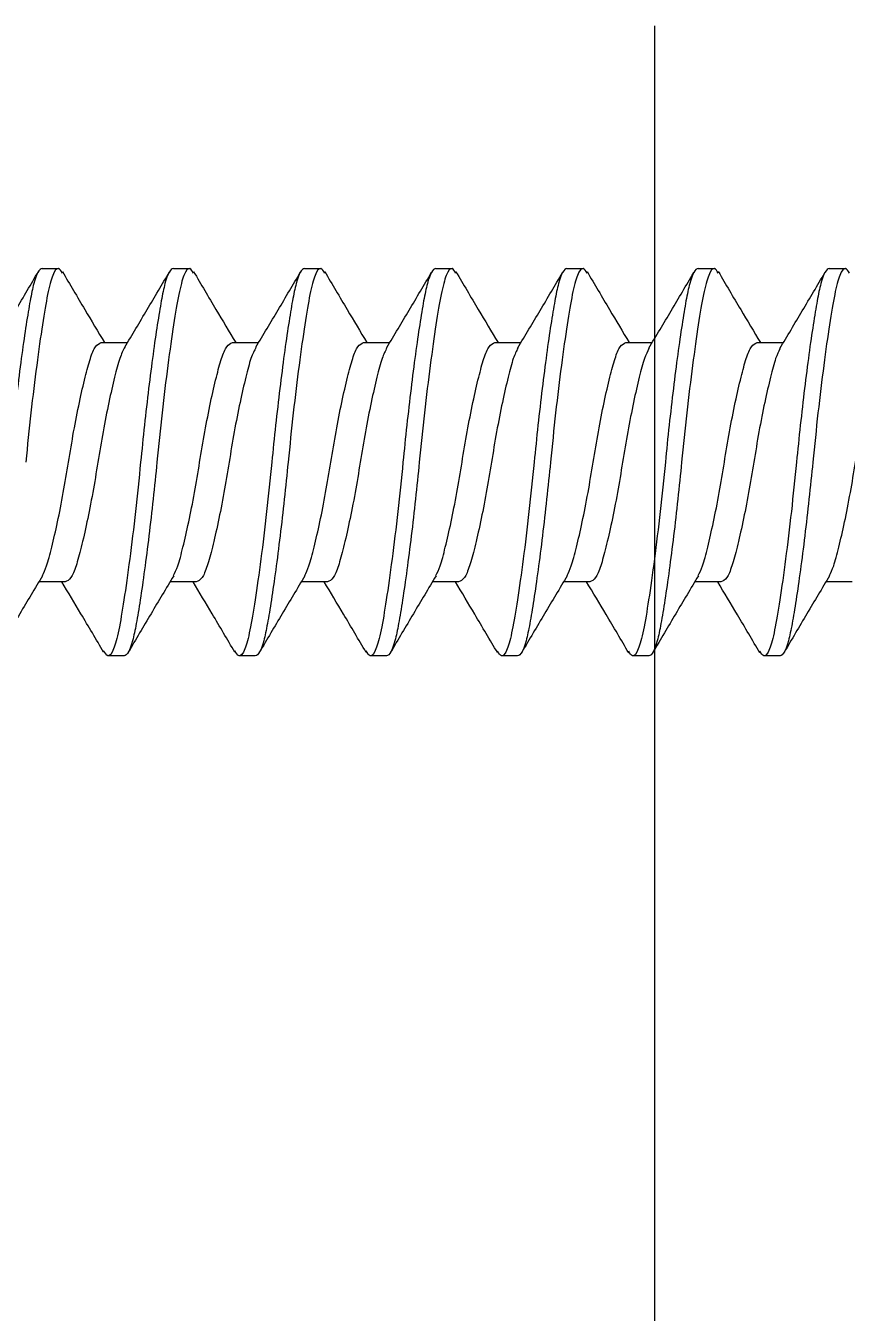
# Model space of a CAD drawing. Header units: inches. Extents: x -154 to 13, y 2 to 55.
# Drawn here: x -127.236 to -126.888, y 31.036 to 31.581 of the extents above; entities that cross this region are included whole.
import ezdxf

# ---------------------------------------------------------------- set-up
doc = ezdxf.new("R2010")
doc.units = ezdxf.units.IN
doc.header["$LTSCALE"] = 2
doc.header["$MEASUREMENT"] = 0
doc.layers.get('0').update_dxf_attribs({"linetype": 'CONTINUOUS'})
doc.layers.add('pattern', color=9, linetype='CONTINUOUS')

# ---------------------------------------------------------------- blocks, each defined once
blk = doc.blocks.new('A$C7F5B17E5')
at = {"color": 7, "lineweight": 30}
for points, knots in [([(0.4789999521456991, 0.164001411650375), (0.4765187427005912, 0.1640014105571339), (0.4740450108477887, 0.1594278144092556), (0.4707454004787905, 0.1471897548683074), (0.4697651073116162, 0.1423488609077168), (0.4676582769024265, 0.1308203457048336), (0.4665306213702252, 0.1240912783147081), (0.4630033697481508, 0.1013022712781577), (0.460457883412289, 0.08255824514462518), (0.4555617716011398, 0.04209299046651438), (0.4532248018149119, 0.02050141101592828), (0.4512199530672092, 1.411650359273153e-06)], [0, 0, 0, 0, 0.2499999999999994, 0.2499999999999994, 0.3749999999999996, 0.3749999999999996, 0.4999999999999998, 0.4999999999999998, 0.7499999999999999, 0.7499999999999999, 1, 1, 1, 1]), ([(0.4960364830775461, 0.1601615781331276), (0.494961667289914, 0.1618815969731742), (0.4922679706484701, 0.1661922974913779), (0.4878912091820666, 0.159901211044982), (0.4835420163958304, 0.143676608153541), (0.4791808198115746, 0.1174507962751505), (0.4742800783727716, 0.08298148676742301), (0.4693783248904424, 0.04270007720587898), (0.4664555336106844, 0.01406493892265814), (0.4650200680484886, 1.411650359273153e-06)], [0, 0, 0, 0, 0.1012185708481814, 0.2536733526709058, 0.4008123405437708, 0.5479514542227322, 0.7004062209616747, 0.8528610115152189, 0.9999999999999999, 0.9999999999999999, 0.9999999999999999, 0.9999999999999999]), ([(0.5901199537784123, 0.164001411650375), (0.5876387441972497, 0.1640014124941587), (0.5851650121406919, 0.1594278177494033), (0.5818654014607887, 0.1471897592380316), (0.5808851081956732, 0.1423488654416047), (0.5787782777513257, 0.1308203506536216), (0.5776506221876616, 0.1240912833538772), (0.5741233704343074, 0.1013022761957387), (0.5715778839600887, 0.08255824942987999), (0.5666817718588106, 0.0420929928381355), (0.5643448019248467, 0.02050141214006374), (0.5623399530672089, 1.411650387694863e-06)], [0, 0, 0, 0, 0.2499999999999995, 0.2499999999999995, 0.3749999999999996, 0.3749999999999996, 0.4999999999999997, 0.4999999999999997, 0.7499999999999998, 0.7499999999999998, 1, 1, 1, 1]), ([(0.607161599350718, 0.16015549153677), (0.6060851355411216, 0.1618786318190786), (0.6033898742851989, 0.1661930483373197), (0.5990114635090151, 0.1599017331484589), (0.5946616539326328, 0.1436764884232247), (0.5903010602308427, 0.1174508227828284), (0.5854002738220174, 0.08298145827974679), (0.5804980768015469, 0.04270009964928079), (0.5775753417739793, 0.01406494274168324), (0.576139904382643, 1.411650387694863e-06)], [0, 0, 0, 0, 0.1013627208081585, 0.2537930321078787, 0.4009085084631538, 0.5480238990701027, 0.7004541952884593, 0.8528846288000329, 1, 1, 1, 1]), ([(0.7012399535643681, 0.164001411650375), (0.6987587440009975, 0.1640014122401823), (0.6962850119711561, 0.1594278173114816), (0.6929854013320664, 0.1471897586650783), (0.6920051080797407, 0.1423488648471363), (0.689898277640026, 0.130820350004754), (0.688770622080483, 0.1240912826931577), (0.6852433703443523, 0.1013022755509638), (0.6826978838882667, 0.08255824886803964), (0.6778017718250453, 0.04209299252717358), (0.6754648019104366, 0.02050141199266875), (0.6734599530672085, 1.411650387694863e-06)], [0, 0, 0, 0, 0.2499999999999999, 0.2499999999999999, 0.3749999999999999, 0.3749999999999999, 0.4999999999999999, 0.4999999999999999, 0.75, 0.75, 1, 1, 1, 1]), ([(0.7182870089538369, 0.1601491299436049), (0.7172087565959657, 0.1618755325969943), (0.7145116938558544, 0.1661938317752316), (0.7101311371311283, 0.1599022973552309), (0.7057819467825368, 0.1436763274078743), (0.7014209725614649, 0.1174508699399865), (0.6965202178239736, 0.08298145723664163), (0.6916182873874845, 0.04270008338555442), (0.6886954000911203, 0.01406494089674482), (0.6872598873817992, 1.411650387694863e-06)], [0, 0, 0, 0, 0.1015133439769065, 0.2539181627269321, 0.4010088748869329, 0.548099659936189, 0.7005044068765025, 0.8529092343544697, 1, 1, 1, 1]), ([(0.812359953350267, 0.164001411650375), (0.8098787438047736, 0.1640014119862059), (0.8074050118016487, 0.1594278168735315), (0.8041054012032873, 0.1471897580921535), (0.8031251079638366, 0.1423488642526962), (0.8010182775287262, 0.1308203493559148), (0.7998906219733044, 0.1240912820324667), (0.7963633702543689, 0.1013022749061889), (0.7938178838164447, 0.08255824830617087), (0.7889217717912516, 0.04209299221621166), (0.7865848018960264, 0.02050141184527376), (0.7845799530672082, 1.411650387694863e-06)], [0, 0, 0, 0, 0.2499999999999999, 0.2499999999999999, 0.3749999999999999, 0.3749999999999999, 0.5, 0.5, 0.75, 0.75, 1, 1, 1, 1]), ([(0.8294125652219293, 0.1601425116867148), (0.828332467161033, 0.1618723109497893), (0.8256335733827314, 0.1661946448544001), (0.8212511234461033, 0.1599028754099123), (0.8169019296006184, 0.1436761749574629), (0.8125409529821468, 0.11745091270204), (0.8076402117698933, 0.08298144456661305), (0.8027382305148762, 0.04270009513309958), (0.7998154681401388, 0.01406494304079331), (0.7983800170459006, 1.411650387694863e-06)], [0, 0, 0, 0, 0.1016702759554669, 0.2540484842569401, 0.4011135138311833, 0.5481786162819552, 0.7005567527862618, 0.85293496981416, 1, 1, 1, 1]), ([(0.9234799531362228, 0.164001411650375), (0.9209987436085498, 0.1640014117322295), (0.9185250116321129, 0.1594278164355813), (0.9152254010745366, 0.1471897575192287), (0.9142451078479326, 0.1423488636582277), (0.9121382774174265, 0.1308203487070472), (0.9110106218661258, 0.1240912813717472), (0.9074833701644138, 0.101302274261414), (0.9049378837446227, 0.08255824774433052), (0.9000417717574578, 0.04209299190527815), (0.8977048018816163, 0.02050141169787878), (0.8956999530672078, 1.411650387694863e-06)], [0, 0, 0, 0, 0.2500000000000004, 0.2500000000000004, 0.3750000000000004, 0.3750000000000004, 0.5000000000000004, 0.5000000000000004, 0.7500000000000002, 0.7500000000000002, 1, 1, 1, 1]), ([(0.9405384148199687, 0.1601356000998777), (0.9394563689702125, 0.161868944889207), (0.9367555024984995, 0.1661955016858627), (0.9323711184191552, 0.1599034731482476), (0.9280219094433733, 0.1436760173915985), (0.9236609368608697, 0.1174509566119042), (0.9187601945306767, 0.08298143266823388), (0.9138582135711886, 0.04270009798700869), (0.9109354511581103, 0.01406494398075608), (0.9095000000450568, 1.411650387694863e-06)], [0, 0, 0, 0, 0.1018335442697406, 0.2541840583598992, 0.4012223593746569, 0.5482607332526983, 0.700611175558747, 0.8529616983737524, 1, 1, 1, 1]), ([(1.034599952922122, 0.164001411650375), (1.032118743412298, 0.1640014114782815), (1.029645011462605, 0.1594278159976312), (1.026345400945786, 0.1471897569462755), (1.025365107732, 0.1423488630637593), (1.023258277306127, 0.1308203480581795), (1.022130621758947, 0.1240912807110561), (1.018603370074459, 0.1013022736166675), (1.016057883672801, 0.08255824718246174), (1.011161771723692, 0.04209299159431623), (1.008824801867206, 0.02050141155048379), (1.006819953067208, 1.411650387694863e-06)], [0, 0, 0, 0, 0.2500000000000002, 0.2500000000000002, 0.3750000000000001, 0.3750000000000001, 0.5000000000000001, 0.5000000000000001, 0.75, 0.75, 1, 1, 1, 1]), ([(1.051664411082982, 0.1601284501824836), (1.050580363077245, 0.1618654669876065), (1.04787749988165, 0.1661963810872038), (1.043491357896244, 0.1599040904410316), (1.039141825476037, 0.1436758580839097), (1.034780938665875, 0.1174510018724249), (1.029880172433934, 0.08298142040386836), (1.02497819779262, 0.04270010092868404), (1.022055434559803, 0.01406494494965216), (1.020619983044185, 1.411650387694863e-06)], [0, 0, 0, 0, 0.1020030248527387, 0.254324734936164, 0.4013353438606833, 0.5483459727897282, 0.7006676678025372, 0.8529894433091114, 1, 1, 1, 1]), ([(1.145719952708049, 0.164001411650375), (1.143238743216074, 0.1640014112243051), (1.14076501129307, 0.1594278155597095), (1.137465400817035, 0.1471897563733506), (1.136485107616096, 0.1423488624693192), (1.134378277194827, 0.1308203474093119), (1.133250621651769, 0.1240912800503366), (1.129723369984475, 0.1013022729718926), (1.127177883600979, 0.08255824662059297), (1.122281771689899, 0.04209299128335431), (1.119944801852768, 0.02050141140311723), (1.117939953067207, 1.411650387694863e-06)], [0, 0, 0, 0, 0.2499999999999998, 0.2499999999999998, 0.3749999999999998, 0.3749999999999998, 0.4999999999999998, 0.4999999999999998, 0.75, 0.75, 1, 1, 1, 1]), ([(1.162790700675913, 0.1601210069351424), (1.161704559666305, 0.1618618442133055), (1.158999584417074, 0.1661973049948102), (1.154611353317932, 0.1599047323373242), (1.150261801216459, 0.1436756893048852), (1.145900938801788, 0.1174510472871901), (1.141000092487616, 0.08298141873980569), (1.136098414122728, 0.04270008481414322), (1.133175494768921, 0.01406494315379803), (1.131739966043313, 1.411650387694863e-06)], [0, 0, 0, 0, 0.1021787626594014, 0.2544706640720886, 0.4014525036843746, 0.5484343632972717, 0.7007262496422861, 0.8530181597764592, 1, 1, 1, 1]), ([(0.4377550496829485, 0.09747023151557244), (0.4441018871407323, 0.108068602119161), (0.4568470894722907, 0.1293513872269187), (0.4694543845609189, 0.1507611927523413), (0.4757835170415206, 0.1615093742299365)], [0, 0, 0, 0, 0.4979785563746517, 0.9999999999999999, 0.9999999999999999, 0.9999999999999999, 0.9999999999999999]), ([(0.4960309098085816, 0.1614866044929641), (0.5023543491064686, 0.150745522480932), (0.5142014158392385, 0.130621930020439), (0.5261738007764905, 0.1106247479275311), (0.5317558571109657, 0.1013011755935196)], [0, 0, 0, 0, 0.5337556916415807, 1, 1, 1, 1]), ([(0.5488918991539435, 0.09749646621251884), (0.5552218588445044, 0.1080670521426867), (0.5679280530623885, 0.1292854997144417), (0.5805101795502026, 0.1506582810996377), (0.5868241542906105, 0.1613835906830019)], [0, 0, 0, 0, 0.4981790441753781, 0.9999999999999999, 0.9999999999999999, 0.9999999999999999, 0.9999999999999999]), ([(0.6071560260817535, 0.1614783362551435), (0.6134783626623914, 0.1507388996604249), (0.6253241213456704, 0.1306171024936162), (0.6372944707179329, 0.1106236785138179), (0.6428759867750671, 0.1013011755935196)], [0, 0, 0, 0, 0.5337215411567574, 0.9999999999999999, 0.9999999999999999, 0.9999999999999999, 0.9999999999999999]), ([(0.6599562961285415, 0.09741002554441991), (0.6662729116268622, 0.1079552028933364), (0.6789486770665007, 0.1291165660678786), (0.6915110491306393, 0.1504615070738424), (0.6978133121344001, 0.1611697898195104)], [0, 0, 0, 0, 0.4983222140233209, 0.9999999999999999, 0.9999999999999999, 0.9999999999999999, 0.9999999999999999]), ([(0.7182815823498458, 0.1614697013549033), (0.7246028520395384, 0.150731918334273), (0.7364472442896783, 0.1306121448968867), (0.7484151195578477, 0.1106224905653761), (0.7539958231092214, 0.1013011755935196)], [0, 0, 0, 0, 0.5336930385446831, 0.9999999999999999, 0.9999999999999999, 0.9999999999999999, 0.9999999999999999]), ([(0.7708856146635981, 0.0971062273872434), (0.7772062811963565, 0.1076471138119217), (0.7898916670291101, 0.1288023528397986), (0.8024601692086151, 0.1501654825403165), (0.8087662437299912, 0.1608841414526836)], [0, 0, 0, 0, 0.4982636410195585, 1, 1, 1, 1]), ([(0.8294072852829117, 0.1614606997922152), (0.8357274790628253, 0.15072454888751), (0.8475704106160151, 0.1306068903573276), (0.859535810684406, 0.1106211606085452), (0.8651156594434042, 0.1013011755935196)], [0, 0, 0, 0, 0.5336680155196479, 1, 1, 1, 1]), ([(0.8818272530563149, 0.09681100913097396), (0.8881594167960998, 0.1073615000833712), (0.9008715791198938, 0.1285421831949378), (0.9134572299063279, 0.1499431679584262), (0.9197737346953261, 0.1606839254322523)], [0, 0, 0, 0, 0.4981185402210317, 0.9999999999999999, 0.9999999999999999, 0.9999999999999999, 0.9999999999999999]), ([(0.9405331348809511, 0.1614513132339965), (0.9468523037327827, 0.1507167887607892), (0.9586937864677907, 0.1306013765604206), (0.970656699258825, 0.1106196967751174), (0.976235642442532, 0.1013011755935196)], [0, 0, 0, 0, 0.533646756342341, 0.9999999999999999, 0.9999999999999999, 0.9999999999999999, 0.9999999999999999]), ([(0.9927848779310295, 0.09653312484111609), (0.9991353556599734, 0.1071074405272867), (1.011890229076158, 0.1283458518400238), (1.024502729897449, 0.149803724720087), (1.030835638365403, 0.1605780149890705)], [0, 0, 0, 0, 0.4978863781508226, 1, 1, 1, 1]), ([(1.051659424473911, 0.1614415600133299), (1.057977443032371, 0.150708632806257), (1.069817188934081, 0.1305955024414374), (1.081777615842157, 0.1106180857010912), (1.087355625441688, 0.1013011755935196)], [0, 0, 0, 0, 0.5336278844912323, 1, 1, 1, 1]), ([(1.103794715535912, 0.09633928874698938), (1.110163435660695, 0.1069418672105797), (1.122961200366007, 0.1282474516588508), (1.135600377656829, 0.1497600628376148), (1.141949754765648, 0.1605670701155049)], [0, 0, 0, 0, 0.4976431643699991, 1, 1, 1, 1]), ([(0.4790781989810853, -0.09598545950110804), (0.4802906235328237, -0.09354987510594981), (0.4829709898646115, -0.08816540940743778), (0.4870552834758541, -0.07242546089956647), (0.4919619099181887, -0.05128159529938614), (0.496857652658008, -0.02638479448144437), (0.5012200665722162, -1.179802424644549e-06), (0.5055815718476993, 0.02639819503691854), (0.5104801524024367, 0.05124598840534134), (0.5153781034375129, 0.07256847542204525), (0.5197397980797689, 0.08862317161471367), (0.5241020634418305, 0.09924939783375919), (0.5273474763858417, 0.1006089164250596), (0.5290000222799165, 0.1013011755935196)], [0, 0, 0, 0, 0.07499444660710777, 0.1657938957650741, 0.2599956232977808, 0.3541971804884418, 0.4449966361054546, 0.5357960917224673, 0.6299978291161514, 0.7241993764458162, 0.8149988256037826, 0.9057984495603255, 0.9999999999999999, 0.9999999999999999, 0.9999999999999999, 0.9999999999999999]), ([(0.590197155325427, -0.09598768697536286), (0.5914099828423787, -0.09355149079358682), (0.5940908413929833, -0.08816647332535865), (0.5981754850986931, -0.0724255358445447), (0.6030816774674008, -0.05128155608120721), (0.6079774155717246, -0.0263847693397139), (0.6123402667634252, -1.207217124488125e-06), (0.6167017618611794, 0.02639816659568339), (0.621599931953341, 0.05124601601310985), (0.6264978308141735, 0.07256849549413857), (0.6308601207816196, 0.08862313949570932), (0.6352217764621457, 0.09924940981365182), (0.6384672701191789, 0.1006089200500497), (0.6401198586140993, 0.1013011755935196)], [0, 0, 0, 0, 0.07501329777957055, 0.1658109153578316, 0.2600105624816703, 0.3542102194663063, 0.4450080116689731, 0.5358056357061503, 0.6300052926907864, 0.7242049398146251, 0.8150027255583876, 0.9058003497662099, 1, 1, 1, 1]), ([(0.7013159650047669, -0.09599055610890161), (0.7025291057630056, -0.09355356638921819), (0.7052101511523006, -0.08816781044357924), (0.709295566630459, -0.07242561828324767), (0.714201555823962, -0.05128151492483823), (0.7190977160009595, -0.02638482646456453), (0.7234599491031872, -1.155717470169293e-06), (0.727821785854303, 0.02639816050781008), (0.7327200744958873, 0.05124600550983871), (0.7376180032458706, 0.07256848532007609), (0.7419800650469597, 0.08862314815989691), (0.7463417373703578, 0.09924941200266346), (0.7495873423318358, 0.1006089205732934), (0.7512399882782006, 0.1013011755935196)], [0, 0, 0, 0, 0.07503724456909716, 0.165832577307879, 0.2600297667537672, 0.3542270561562265, 0.4450223112745662, 0.5358176504720897, 0.6300149398745492, 0.7242121293204372, 0.8150074620592191, 0.9058027173481996, 1, 1, 1, 1]), ([(0.8124343346892147, -0.09599405773512615), (0.8136480269306503, -0.09355610545360094), (0.8163296685276009, -0.0881694728079907), (0.820415476421914, -0.07242568228635093), (0.8253218074412985, -0.05128152732113733), (0.8302175692572291, -0.0263847943464981), (0.8345801966509612, -1.190246351256974e-06), (0.8389416968254295, 0.02639817995465421), (0.8438400775193884, 0.05124600225055076), (0.8487379810970594, 0.07256848615797651), (0.8531000493958629, 0.08862314794022552), (0.8574617200172554, 0.09924941205999005), (0.8607073252121609, 0.1006089205926486), (0.8623599712773284, 0.1013011755935196)], [0, 0, 0, 0, 0.07506667969828805, 0.1658591230533257, 0.260053404951212, 0.3542476066161512, 0.4450400564297251, 0.5358324221667906, 0.6300267139248938, 0.7242209057296067, 0.8150133490846444, 0.9058057149923453, 0.9999999999999999, 0.9999999999999999, 0.9999999999999999, 0.9999999999999999]), ([(0.9235525577086889, -0.09599818268746674), (0.9247669091576256, -0.09355909788136785), (0.9274492718859619, -0.08817143998312815), (0.9315353984313788, -0.07242576488935981), (0.9364418074366654, -0.05128150308139823), (0.9413375479662704, -0.02638480058401171), (0.9457001804916274, -1.188590019296498e-06), (0.9500616806854225, 0.02639817944266554), (0.954960056007053, 0.05124600258362477), (0.9598579809553485, 0.0725684853617139), (0.9642199732601568, 0.08862315558046419), (0.968581933781536, 0.09924940381718272), (0.9718273870820155, 0.100608918235352), (0.9734799542764847, 0.1013011755935196)], [0, 0, 0, 0, 0.07510140173578822, 0.1658903615084572, 0.2600811165235163, 0.3542717913086326, 0.445060841612962, 0.5358498078439313, 0.6300405727188382, 0.7242312376440972, 0.8150202814901325, 0.9058093319650906, 1, 1, 1, 1]), ([(1.034670487398216, -0.0960029309659518), (1.03588552533364, -0.09356253990658558), (1.038568561218767, -0.08817369022933974), (1.042655386224737, -0.07242587367296949), (1.047561789129702, -0.05128147344491651), (1.052457531301286, -0.02638480820574785), (1.056820163402278, -1.18658205394695e-06), (1.061181663709249, 0.02639817888207574), (1.066080038999473, 0.05124600273636304), (1.07097796395621, 0.0725684853224351), (1.07533995625883, 0.08862315559075284), (1.079701916780778, 0.09924940381448266), (1.0829473700812, 0.1006089182344425), (1.084599937275641, 0.1013011755935196)], [0, 0, 0, 0, 0.075141298273509, 0.1659263417626357, 0.2601130337539019, 0.354299645518686, 0.445084779535568, 0.5358698294827164, 0.6300565313334051, 0.7242431332387573, 0.8150282607976237, 0.905813394985127, 1, 1, 1, 1]), ([(1.145788123757796, -0.09600831173712265), (1.147003948066526, -0.09356643923671015), (1.149687767010619, -0.08817623307892575), (1.153775373652337, -0.07242599777644898), (1.15868176600236, -0.05128143883079872), (1.163577533935381, -0.02638482005865228), (1.16794007811194, -1.16488486412436e-06), (1.17230191200278, 0.02639814257217665), (1.177199890959457, 0.05124603789830928), (1.182098212141938, 0.072568457940136), (1.186459871381317, 0.0886231674264053), (1.190821917839827, 0.09924940157129925), (1.194067359173658, 0.1006089174776008), (1.195719920274769, 0.1013011755935196)], [0, 0, 0, 0, 0.07518643033732472, 0.1659670436184974, 0.2601491394051907, 0.354331154969317, 0.4451118587738273, 0.5358925625783376, 0.6300745781424638, 0.7242566739291573, 0.8150372872103299, 0.9058179911854533, 1, 1, 1, 1]), ([(0.5489722715587959, 0.09756265794784724), (0.5475281761260931, 0.09469654245653203), (0.5446155847989758, 0.08891588355153601), (0.5403036572632232, 0.07246145872541376), (0.5353983479585622, 0.0512753594477573), (0.5305022110618154, 0.02638994903828973), (0.5261400515757657, 3.352844615278627e-06), (0.5217778986683754, -0.02639513374002433), (0.5168799519449294, -0.05124324866299901), (0.5119818335367086, -0.07256563417776363), (0.5076201829143372, -0.0886203530186691), (0.5032579060218438, -0.09924657330530806), (0.5000124946589324, -0.1006060927100947), (0.4983599495699877, -0.1012983522927726)], [0, 0, 0, 0, 0.08803234718130984, 0.1775521514043962, 0.270425935707987, 0.3632997297335842, 0.452819374526106, 0.5423391851171916, 0.6352129791427887, 0.7280867634463797, 0.817606401870899, 0.9071262126302232, 0.9999999999999999, 0.9999999999999999, 0.9999999999999999, 0.9999999999999999]), ([(0.660043121792171, 0.09745064257519687), (0.6586154231507066, 0.09461499464335077), (0.6557191766557082, 0.08886256542258764), (0.65142394625272, 0.07245926456216978), (0.6465183990113985, 0.0512759595708161), (0.6416224842640759, 0.02638975830630841), (0.6372596895211586, 3.458905396769296e-06), (0.6328981388722354, -0.0263951796735995), (0.6280001376164819, -0.05124326910704724), (0.6231016109865095, -0.07256561232956926), (0.6187399438197474, -0.08862034120336659), (0.6143781276149127, -0.09924658167763312), (0.611132656334803, -0.1006060951178966), (0.6094800792341175, -0.1012983522927726)], [0, 0, 0, 0, 0.08711692857109203, 0.1767264405088807, 0.2696934657306977, 0.3626605006842816, 0.4522701849614729, 0.5418797032736681, 0.6348467382272519, 0.7278139412905293, 0.817423453228318, 0.9070329717089188, 0.9999999999999999, 0.9999999999999999, 0.9999999999999999, 0.9999999999999999]), ([(0.7709764002814836, 0.0970249658259803), (0.7696114386624515, 0.09430530090070022), (0.7667781620825167, 0.08866004111412451), (0.7625439804955079, 0.07245078890711909), (0.7576384452058846, 0.05127825001885356), (0.752742162852428, 0.02638921549721829), (0.7483799613277426, 3.566523545828204e-06), (0.744018116153967, -0.02639522205025457), (0.7391198298513473, -0.05124321358105988), (0.73422190047188, -0.07256565395407222), (0.7298598388332493, -0.08862032697383881), (0.7254981664673039, -0.09924658815008058), (0.7222525615116524, -0.1006060970863558), (0.7205999155682719, -0.1012983522927726)], [0, 0, 0, 0, 0.08362104692547206, 0.1735737844499768, 0.2668968089070784, 0.3602199323931383, 0.450172593017522, 0.5401253369408393, 0.6334484604268992, 0.7267714848840009, 0.8167242224085056, 0.9066768832019555, 1, 1, 1, 1]), ([(0.8819228786182975, 0.09662940122892394), (0.8806161407432285, 0.09401784988345696), (0.8778412426597697, 0.08847214024912375), (0.8736640945273848, 0.07244252975324628), (0.8687583936880685, 0.0512804999205656), (0.8638621503933734, 0.02638863756236276), (0.8594999586005088, 3.716345432280832e-06), (0.855138037872166, -0.02639524600552079), (0.8502400607839888, -0.05124323308508849), (0.8453418215829629, -0.07256564171193247), (0.840979838432645, -0.08862032880846016), (0.8366181451345085, -0.09924658767134531), (0.8333725430492223, -0.1006060969248352), (0.8317198985674281, -0.1012983522927726)], [0, 0, 0, 0, 0.08034846915346275, 0.1706224464100294, 0.2642787465872128, 0.3579351461470072, 0.4482090462288292, 0.5384830299070574, 0.6321393398881608, 0.7257957296440446, 0.8160697069006113, 0.9063436071521007, 1, 1, 1, 1]), ([(0.9928862234269502, 0.09627224452150074), (0.9916320428819176, 0.09375860282783322), (0.9889098389990636, 0.0883027334909201), (0.9847842028872833, 0.07243474654900695), (0.9798783426238344, 0.05128262033501585), (0.9749821418247109, 0.02638809227347849), (0.9706199405487723, 3.859903486613803e-06), (0.9662580167213264, -0.02639528570630034), (0.9613600622563467, -0.05124322373900725), (0.9564617376486524, -0.07256563229906021), (0.9521000678813323, -0.08862034470438118), (0.9477380656244065, -0.09924658172410261), (0.9444925044603565, -0.1006060951267358), (0.942839881566556, -0.1012983522927726)], [0, 0, 0, 0, 0.07737350992291288, 0.1679395123573978, 0.2618987791098177, 0.3558581455663392, 0.4464240705764312, 0.5369900794533484, 0.6309493560414028, 0.7249087126622993, 0.815474631229961, 0.9060406402770836, 1, 1, 1, 1]), ([(1.10390090097593, 0.09603188813143504), (1.102682041762677, 0.09358430360704517), (1.099995200663358, 0.08818887268047604), (1.095904300911229, 0.07242932104701083), (1.090998233462614, 0.0512841160637123), (1.086102379686253, 0.02638767885817117), (1.08173985810501, 3.978833390760883e-06), (1.077378018187346, -0.02639531666055461), (1.072480040904281, -0.05124321530884401), (1.067581719271374, -0.07256563445652375), (1.063220060148268, -0.08862034417360576), (1.05885801365929, -0.0992465782580183), (1.055612572329636, -0.1006060941726474), (1.053960011230657, -0.1012983522927726)], [0, 0, 0, 0, 0.07536063520351864, 0.1661242330032087, 0.2602884984872639, 0.3544527738284128, 0.4452163780845806, 0.5359799823407613, 0.6301442576819102, 0.7243086132305154, 0.8150721269804031, 0.9058357314071582, 1, 1, 1, 1]), ([(0.562339903801444, 1.411650387694863e-06), (0.5609044270160553, -0.01406216310364528), (0.5579816128844755, -0.04269739806572659), (0.5530800343108524, -0.08297807255046052), (0.5481786264483333, -0.1174501995604516), (0.5438181668252469, -0.1436656986511622), (0.5394684223475963, -0.1599291128631108), (0.5349875314736607, -0.1662356314487141), (0.5321915903395507, -0.1617013912721887), (0.5310143190105805, -0.159792184067058)], [0, 0, 0, 0, 0.145730791360566, 0.2967265097820895, 0.447722317031342, 0.5934531276162262, 0.7391839183707222, 0.8901796281449913, 1, 1, 1, 1]), ([(0.5761399530671838, 1.411650387694863e-06), (0.5741351043752161, -0.02049858714543973), (0.5717981346638226, -0.0420901659637849), (0.5669020229997273, -0.0825554196720617), (0.5643565367340102, -0.1012994454850826), (0.5608292851784711, -0.1240884524600432), (0.5597016296622144, -0.130817519895956), (0.557594799270845, -0.1423460353091315), (0.5566145061532666, -0.1471869293529409), (0.5533148959418668, -0.1594249894157116), (0.5508411641923203, -0.1639985862746727), (0.5483599548161635, -0.163998588349628)], [0, 0, 0, 0, 0.2499999999999996, 0.2499999999999996, 0.4999999999999992, 0.4999999999999992, 0.6249999999999993, 0.6249999999999993, 0.7499999999999994, 0.7499999999999994, 1, 1, 1, 1]), ([(0.6734598868005719, 1.411650387694863e-06), (0.6720244334280494, -0.01406216231741553), (0.6691016664143774, -0.04269740110275677), (0.6641997209155761, -0.08297808231556303), (0.6592988450101984, -0.1174500743137941), (0.6549383561217894, -0.1436662149929049), (0.6505882129040685, -0.1599271738548254), (0.6461140894361961, -0.1662325533261679), (0.6433251359026713, -0.1617129142644131), (0.6421546884408826, -0.1598161454569009)], [0, 0, 0, 0, 0.1458219975472483, 0.2969122734722162, 0.4480024695541994, 0.5938244863377937, 0.7396465881158527, 0.8907367991466149, 1, 1, 1, 1]), ([(0.6872599530672119, 1.411650387694863e-06), (0.6852551042364325, -0.02049858856436515), (0.6829181343385926, -0.04209016895730144), (0.6780220223082836, -0.08255542508102565), (0.6754765358679151, -0.1012994516922134), (0.6719492841466774, -0.1240884588206228), (0.6708216285906872, -0.1308175261424793), (0.6687147981549515, -0.1423460410319279), (0.6677345049137671, -0.1471869348685146), (0.6644348943099487, -0.1594249936317311), (0.6619611623032142, -0.1639985887196502), (0.659479952755305, -0.163998588349628)], [0, 0, 0, 0, 0.2500000000000004, 0.2500000000000004, 0.5000000000000007, 0.5000000000000007, 0.6250000000000006, 0.6250000000000006, 0.7500000000000003, 0.7500000000000003, 1, 1, 1, 1]), ([(0.7845800164647017, 1.411650387694863e-06), (0.7831445034237845, -0.01406215277255285), (0.7802216154523194, -0.0426973668853492), (0.7753196902195043, -0.08297818866653017), (0.7704189157963413, -0.1174496898644151), (0.766058012643299, -0.1436676075686165), (0.7617085558706833, -0.1599218430302329), (0.7572527560813, -0.1662241710956636), (0.7544819865844943, -0.1617444903857432), (0.7533298174696483, -0.159881704699572)], [0, 0, 0, 0, 0.1460721963402562, 0.2974216558719945, 0.4487710354237835, 0.5948432510333737, 0.7409153942584493, 0.8922648451226713, 1, 1, 1, 1]), ([(0.7983799530671831, 1.411650387694863e-06), (0.7963751042220224, -0.02049858871176014), (0.7940381343048273, -0.04209016926826337), (0.7891420222364616, -0.08255542564289442), (0.7865965357779601, -0.1012994523369599), (0.7830692840394988, -0.1240884594813423), (0.7819416284793874, -0.1308175267913185), (0.7798347980390474, -0.1423460416263964), (0.7788545047850164, -0.1471869354414395), (0.7755548941404413, -0.1594249940696528), (0.7730811621069904, -0.1639985889736266), (0.7705999525412608, -0.163998588349628)], [0, 0, 0, 0, 0.2499999999999996, 0.2499999999999996, 0.4999999999999993, 0.4999999999999993, 0.6249999999999996, 0.6249999999999996, 0.7499999999999998, 0.7499999999999998, 1, 1, 1, 1]), ([(0.8956999994638295, 1.411650387694863e-06), (0.894264466860136, -0.01406212949625285), (0.8913415396099253, -0.04269729079145179), (0.8864399214939169, -0.08297847843074635), (0.8815388443136953, -0.1174486827593313), (0.8771779789113623, -0.1436711886979225), (0.8728286620387564, -0.1599082635371047), (0.8684190751574192, -0.1662036783767888), (0.8656935662178853, -0.1618230758606529), (0.8645867855530014, -0.1600441911558477)], [0, 0, 0, 0, 0.146695989637402, 0.2986917221504958, 0.4506874874993107, 0.5973834964883393, 0.7440794327837397, 0.896075213170916, 0.9999999999999999, 0.9999999999999999, 0.9999999999999999, 0.9999999999999999]), ([(0.9094999530672112, 1.411650387694863e-06), (0.9074951042076123, -0.02049858885915512), (0.9051581342710335, -0.04209016957919687), (0.9002620221646396, -0.08255542620473477), (0.897716535688005, -0.1012994529817348), (0.8941892839323202, -0.1240884601420333), (0.8930616283680877, -0.1308175274401862), (0.8909547979231434, -0.1423460422208365), (0.8899745046562657, -0.1471869360143643), (0.8866748939709055, -0.1594249945076029), (0.8842011619107382, -0.163998589227603), (0.8817199523271597, -0.163998588349628)], [0, 0, 0, 0, 0.25, 0.25, 0.4999999999999999, 0.4999999999999999, 0.6249999999999999, 0.6249999999999999, 0.7499999999999998, 0.7499999999999998, 1, 1, 1, 1]), ([(1.006819982462957, 1.411650387694863e-06), (1.005384448390686, -0.01406211565206661), (1.002461518150284, -0.0426972487586994), (0.9975599230825196, -0.0829786536723276), (0.9926587592836427, -0.1174480320130868), (0.9882982085718481, -0.1436735067091632), (0.9839485934767254, -0.1598995032112356), (0.9795682879891388, -0.1661910567451201), (0.9768709850599748, -0.1618725140016153), (0.9757925675609727, -0.1601459033141879)], [0, 0, 0, 0, 0.1470891849913185, 0.2994923179792828, 0.4518954838909794, 0.5989846354125505, 0.7460738197921508, 0.8984769440522612, 0.9999999999999999, 0.9999999999999999, 0.9999999999999999, 0.9999999999999999]), ([(1.020619953067211, 1.411650387694863e-06), (1.018615104317547, -0.02049858773501967), (1.016278134528704, -0.04209016720760417), (1.011382022712439, -0.08255542191947995), (1.008836536374133, -0.1012994480641538), (1.005309284749757, -0.1240884551028643), (1.004181629216987, -0.1308175224913981), (1.0020747988072, -0.142346037686977), (1.001094505638264, -0.1471869316446686), (0.9977948952638087, -0.1594249911674552), (0.9953211634073966, -0.1639985872905783), (0.9928399539599013, -0.163998588349628)], [0, 0, 0, 0, 0.2499999999999998, 0.2499999999999998, 0.4999999999999997, 0.4999999999999997, 0.6249999999999996, 0.6249999999999996, 0.7499999999999996, 0.7499999999999996, 1, 1, 1, 1]), ([(1.117939965462114, 1.411650387694863e-06), (1.116504431468115, -0.01406210757447468), (1.113581501387188, -0.04269722423414635), (1.108679905090412, -0.08297875591939885), (1.103778745940815, -0.1174476546796797), (1.099418178444637, -0.1436748607292628), (1.095068626271768, -0.1598943666285351), (1.090704977063922, -0.16618385885387), (1.088024013884819, -0.1619010907998728), (1.0869619766558, -0.1602045143037714)], [0, 0, 0, 0, 0.147316723577975, 0.299955615527304, 0.4525945404512963, 0.5999112305077444, 0.7472279534730508, 0.8998668366810174, 1, 1, 1, 1]), ([(1.131739953067211, 1.411650387694863e-06), (1.129735104303137, -0.02049858788238623), (1.127398134494911, -0.04209016751853767), (1.122502022640617, -0.08255542248134873), (1.119956536284178, -0.1012994487089287), (1.116429284642606, -0.1240884557635837), (1.115301629105687, -0.1308175231402657), (1.113194798691268, -0.142346038281417), (1.112214505509513, -0.1471869322175934), (1.108914895094301, -0.1594249916054054), (1.106441163211173, -0.1639985875445262), (1.1039599537458, -0.163998588349628)], [0, 0, 0, 0, 0.2500000000000001, 0.2500000000000001, 0.5000000000000002, 0.5000000000000002, 0.6250000000000001, 0.6250000000000001, 0.7500000000000001, 0.7500000000000001, 1, 1, 1, 1]), ([(0.4792251572833948, -0.0962290516871036), (0.4728047043321055, -0.1069280611602466), (0.4598844863767511, -0.1284582452996545), (0.4471727161266017, -0.1500942060586254), (0.4407778147637202, -0.1609785936948782)], [0, 0, 0, 0, 0.496930699890143, 0.9999999999999999, 0.9999999999999999, 0.9999999999999999, 0.9999999999999999]), ([(0.5903441136277365, -0.09623088499925814), (0.5839238763042829, -0.1069295269386572), (0.5710041731669833, -0.1284588366611814), (0.5582926712482106, -0.1500942292249334), (0.5518979444278216, -0.1609782636986807)], [0, 0, 0, 0, 0.4969338115005547, 1, 1, 1, 1]), ([(0.7014629233071048, -0.09623323163883413), (0.6950428451676203, -0.1069314736186726), (0.6821235623275754, -0.128459811907689), (0.6694123253988664, -0.150094598781763), (0.6630177807620043, -0.1609782453655697)], [0, 0, 0, 0, 0.4969376566009636, 0.9999999999999999, 0.9999999999999999, 0.9999999999999999, 0.9999999999999999]), ([(0.8125812929915526, -0.0962360732726637), (0.8061614740495315, -0.1069338888943463), (0.7932428208234512, -0.1284611892032359), (0.7805320307728323, -0.1500952903207775), (0.7741377637611322, -0.1609785020292662)], [0, 0, 0, 0, 0.4969418119397587, 0.9999999999999999, 0.9999999999999999, 0.9999999999999999, 0.9999999999999999]), ([(0.9236995160110268, -0.09623941906734501), (0.9172799682271204, -0.1069367906297458), (0.9043619685163549, -0.1284630176164541), (0.8916515039597357, -0.1500963157118207), (0.8852574534303415, -0.1609790336897987)], [0, 0, 0, 0, 0.4969459612680741, 1, 1, 1, 1]), ([(1.034817299035581, -0.09624326902287805), (1.028398072422675, -0.1069401664606318), (1.015480830918278, -0.1284652528742782), (1.002770782765708, -0.1500976746693681), (0.9963769964345488, -0.1609798586802498)], [0, 0, 0, 0, 0.4969502668747663, 1, 1, 1, 1]), ([(1.145934935395161, -0.09624761397266468), (1.139515965140504, -0.1069440032224662), (1.126599385556858, -0.1284678236361998), (1.113889849882781, -0.1500993599747886), (1.107496392773811, -0.1609809770006763)], [0, 0, 0, 0, 0.4969558862776498, 1, 1, 1, 1]), ([(0.5310228255789866, -0.1609798220140277), (0.5246307747570143, -0.1500971482221445), (0.5129176553633101, -0.1301551826469307), (0.5010134548326448, -0.1103125285710149), (0.4956055813887019, -0.1012983522927726)], [0, 0, 0, 0, 0.5457172088091568, 1, 1, 1, 1]), ([(0.6421629016793418, -0.1610142332831543), (0.6357754851231903, -0.1501419766421037), (0.62405211277337, -0.1301871933951446), (0.6121425837606012, -0.1103344396319841), (0.6067218977635207, -0.1012983522927726)], [0, 0, 0, 0, 0.544844637323707, 1, 1, 1, 1]), ([(0.7533361240634804, -0.1611045239067863), (0.7469832072487748, -0.1503006943592169), (0.7352221113106339, -0.1302996649871915), (0.7233094764425516, -0.1104335250536934), (0.7178316142145889, -0.1012983522927726)], [0, 0, 0, 0, 0.5401636759087782, 1, 1, 1, 1]), ([(0.8645955854513545, -0.1613348979121412), (0.8582242579649346, -0.1505052059788312), (0.8464254409364287, -0.1304501148116373), (0.834456676424054, -0.1104831932542396), (0.8289510105538511, -0.1012983522927726)], [0, 0, 0, 0, 0.539997143021043, 1, 1, 1, 1]), ([(0.9758019541192198, -0.1614725246556219), (0.969432389361117, -0.1506514916787438), (0.9576041518924114, -0.1305569086785425), (0.9456075241853341, -0.1105373013957802), (0.9400711402179525, -0.1012983522927726)], [0, 0, 0, 0, 0.5385049780200105, 1, 1, 1, 1]), ([(1.08697062988918, -0.1615485887769097), (1.080614190501336, -0.1507532605394459), (1.068764802854076, -0.1306290964815418), (1.056759751506604, -0.110588465291741), (1.051194643176416, -0.1012983522927726)], [0, 0, 0, 0, 0.5364361076757559, 1, 1, 1, 1])]:
    blk.add_open_spline(points, degree=3, knots=knots, dxfattribs=at)
for points in [[(0.4789998798858335, 0.1640014137750114), (0.4927998804670324, 0.1640014137750114)], [(0.5901200095499348, 0.1640014137750114), (0.6039200101311621, 0.1640014137750114)], [(0.7012399925490911, 0.1640014137750114), (0.71503999313029, 0.1640014137750114)], [(0.8123599755482189, 0.1640014137750114), (0.8261599761294462, 0.1640014137750114)], [(0.9234799585473752, 0.1640014137750114), (0.9372799591285741, 0.1640014137750114)], [(1.034599941546503, 0.1640014137750114), (1.04839994212773, 0.1640014137750114)], [(1.145719924545659, 0.1640014137750114), (1.159519925126858, 0.1640014137750114)], [(0.5290000222799165, 0.1013011755935196), (0.5511637395761113, 0.1013011755935196)], [(0.6401198586140993, 0.1013011755935196), (0.6622803492808771, 0.1013011755935196)], [(0.7512399882782006, 0.1013011755935196), (0.7733929990313868, 0.1013011755935196)], [(0.8623599712773284, 0.1013011755935196), (0.8845129820305431, 0.1013011755935196)], [(0.9734799542764847, 0.1013011755935196), (0.9956382449686885, 0.1013011755935196)], [(1.084599937275641, 0.1013011755935196), (1.106764387896675, 0.1013011755935196)], [(0.4983599495699877, -0.1012983522927726), (0.4761935923042984, -0.1012983522927726)], [(0.6094800792341175, -0.1012983522927726), (0.5873137219684281, -0.1012983522927726)], [(0.7205999155682719, -0.1012983522927726), (0.6984338516325295, -0.1012983522927726)], [(0.8317198985674281, -0.1012983522927726), (0.8095539812966308, -0.1012983522927726)], [(0.942839881566556, -0.1012983522927726), (0.9206741109607606, -0.1012983522927726)], [(1.053960011230657, -0.1012983522927726), (1.031794240624862, -0.1012983522927726)], [(1.165079994229814, -0.1012983522927726), (1.142914516953965, -0.1012983522927726)], [(0.5483600919640708, -0.1639985904742929), (0.5345600913828719, -0.1639985904742929)], [(0.6594799282982535, -0.1639985904742929), (0.6456799277170262, -0.1639985904742929)], [(0.7705999112973814, -0.1639985904742929), (0.756799910716154, -0.1639985904742929)], [(0.8817198942965376, -0.1639985904742929), (0.8679198937153103, -0.1639985904742929)], [(0.992840023960639, -0.1639985904742929), (0.9790400233794117, -0.1639985904742929)], [(1.103960006959767, -0.1639985904742929), (1.090160006378568, -0.1639985904742929)]]:
    blk.add_open_spline(points, degree=1, dxfattribs=at)

msp = doc.modelspace()

# ---------------------------------------------------------------- linework, layer by layer
at = {"color": 35, "lineweight": 30}
msp.add_line((-126.9694303186525, 31.58108347019911), (-126.9694303186525, 26.95608347019906), dxfattribs=at)

# ---------------------------------------------------------------- block references
at = {"layer": 'pattern', "xscale": 0.5, "yscale": 0.5, "zscale": 0.5}
msp.add_blockref('A$C7F5B17E5', (-127.4682806823962, 31.39623215570047), dxfattribs=at)

doc.saveas('drawing.dxf')
